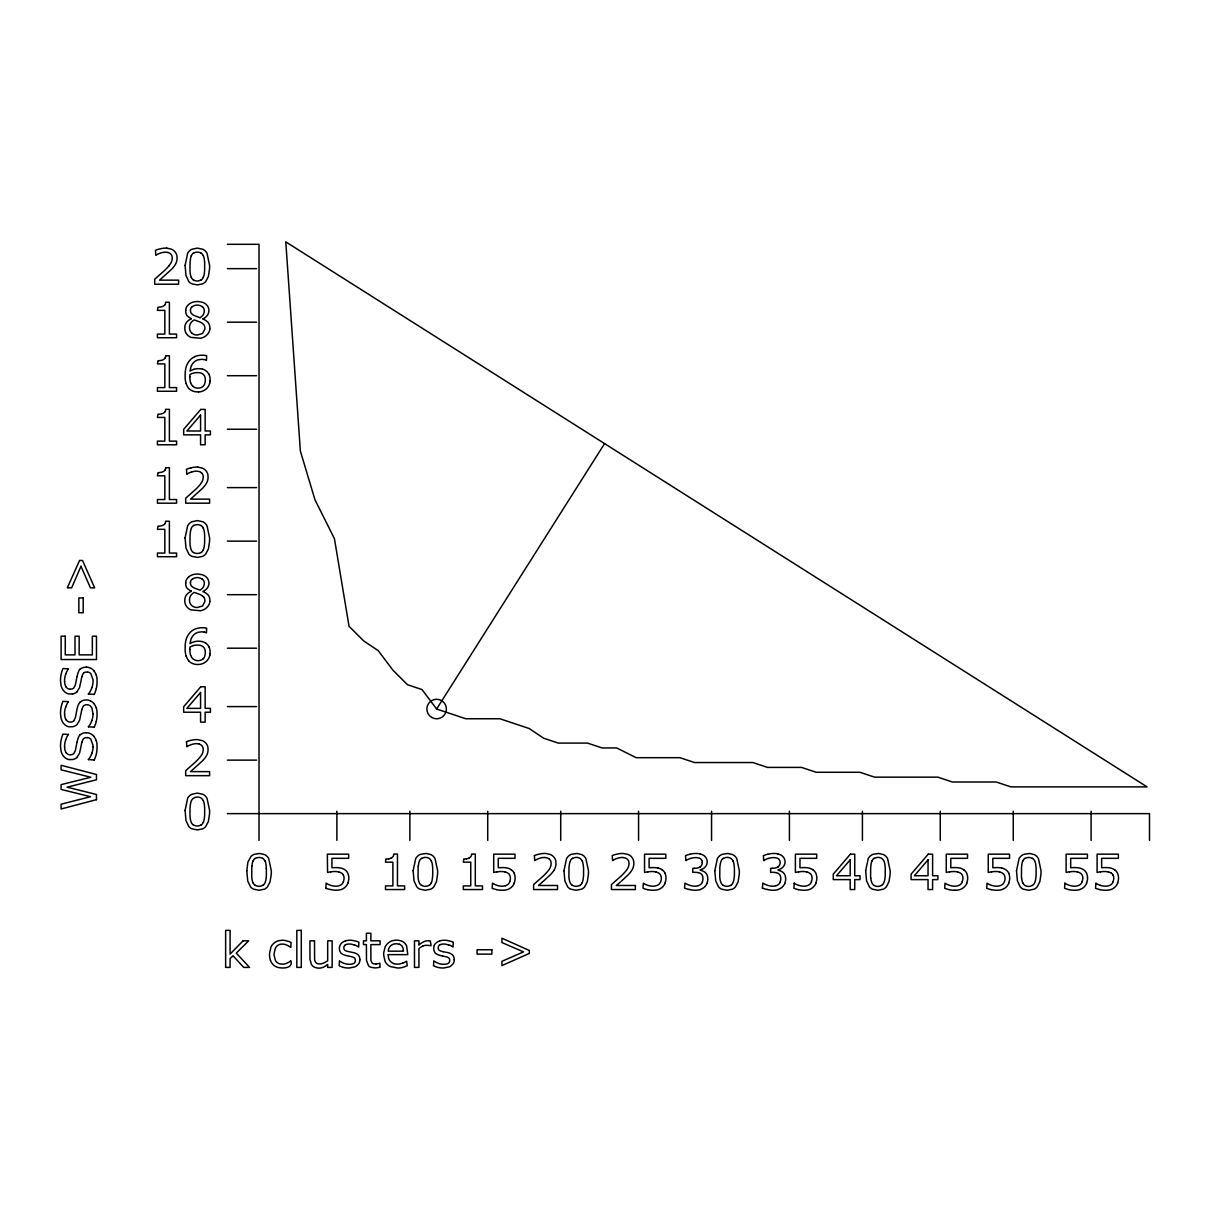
<?xml version="1.0" encoding="UTF-8"?>
<svg xmlns="http://www.w3.org/2000/svg" width="1210" height="1210" viewBox="0 0 1210 1210"><rect width="100%" height="100%" fill="white"/><g stroke="black" fill="none" stroke-linecap="round" stroke-linejoin="round"><path stroke-width="1.5" d="M359.884 959.802L359.839 960.664A6.806 6.806 0 0 1 358.462 964.113L356.844 965.686A9.408 9.408 0 0 1 354.787 966.911L349.372 968A21.024 21.024 0 0 1 343.262 967.319A22.733 22.733 0 0 1 339.193 965.807L339.42 960.816A17.106 17.106 0 0 0 344.079 963.341A15.564 15.564 0 0 0 349.145 964.294A10.436 10.436 0 0 0 353.759 963.462A3.388 3.388 0 0 0 355.316 960.8A3.328 3.328 0 0 0 354.485 957.912L353.138 957.216A14.671 14.671 0 0 0 350.96 956.566M454.249 959.802L454.204 960.664A6.806 6.806 0 0 1 452.812 964.113L451.209 965.686A9.408 9.408 0 0 1 449.137 966.911L443.722 968A21.024 21.024 0 0 1 437.612 967.319A22.733 22.733 0 0 1 433.543 965.807L433.77 960.816A17.106 17.106 0 0 0 438.428 963.341A15.564 15.564 0 0 0 443.495 964.294A10.436 10.436 0 0 0 448.108 963.462A3.388 3.388 0 0 0 449.681 960.8A3.328 3.328 0 0 0 448.849 957.912L447.488 957.216A14.671 14.671 0 0 0 445.325 956.566M185.69 310.38L185.72 309.911A7.865 7.865 0 0 1 187.187 306.07L188.518 304.618A11.994 11.994 0 0 1 194.326 301.819L196.701 301.547A19.708 19.708 0 0 1 198.606 301.577L202.07 302.182A11.011 11.011 0 0 1 205.76 304.073L206.804 305.086A7.926 7.926 0 0 1 208.846 309.594L208.891 310.562A8.772 8.772 0 0 1 207.334 315.311A9.846 9.846 0 0 1 202.993 318.82M185.69 582.887L185.72 582.403A7.865 7.865 0 0 1 187.187 578.561L188.518 577.11M210.056 381.12L209.754 382.995M210.056 653.627L209.754 655.487M76.971 676.617L75.776 682.985A27.649 27.649 0 0 1 75.504 684.058A16.244 16.244 0 0 1 75.262 685.102L73.689 688.112A5.505 5.505 0 0 1 70.15 689.14M76.971 742.199L75.716 748.808A26.998 26.998 0 0 1 75.504 749.655A15.367 15.367 0 0 1 75.171 751.017L73.689 753.709A5.505 5.505 0 0 1 70.15 754.737L69.832 754.813A4.462 4.462 0 0 1 66.989 753.573L66.368 752.862M436.628 709.03L422.033 689.564L407.437 684.694L392.842 670.098L378.231 650.632L363.635 640.892L349.04 626.296L334.444 538.707L314.978 499.791L300.382 451.118L285.787 241.879L1147.065 786.878L1010.819 786.878L996.223 782.008L952.421 782.008L937.826 777.153L874.573 777.153L859.977 772.283L816.175 772.283L801.58 767.412L767.518 767.412L752.923 762.542L694.525 762.542L679.929 757.687L636.142 757.687L616.677 747.946L602.081 747.946L587.47 743.091L558.279 743.091L543.683 738.221L529.088 728.481L499.881 718.755L465.82 718.755L436.628 709.03L604.577 443.601M168.856 265.913L170.489 263.735A10.361 10.361 0 0 0 172.243 258.048L172.183 257.382A5.218 5.218 0 0 0 170.429 253.752A5.959 5.959 0 0 0 167.933 252.512M76.926 757.46L79.527 753.195L81.085 746.101A29.025 29.025 0 0 1 81.887 742.244M76.926 691.863L79.527 687.613L81.085 680.504A28.828 28.828 0 0 1 81.887 676.662M73.689 720.903L75.262 717.893A16.244 16.244 0 0 0 75.504 716.849A27.649 27.649 0 0 0 75.776 715.791L76.971 709.408A31.687 31.687 0 0 1 77.455 707.336A12.463 12.463 0 0 1 80.344 701.83M543.184 881.424L550.081 875.027A31.838 31.838 0 0 0 551.851 873.121A24.185 24.185 0 0 0 553.862 870.474M542.519 881.999L538.465 885.493L557.523 885.493L557.523 889.547L533.595 889.547L533.595 884.586L543.23 876.07A66.943 66.943 0 0 0 548.13 870.867L548.962 869.733A16.138 16.138 0 0 0 549.612 868.735A10.391 10.391 0 0 0 551.155 863.395L551.095 862.73A5.203 5.203 0 0 0 549.34 859.085M620.367 881.999L616.313 885.493L635.371 885.493L635.371 889.547L611.443 889.547L611.443 884.586L621.078 876.07A66.943 66.943 0 0 0 625.993 870.867L626.81 869.733A16.138 16.138 0 0 0 627.476 868.735A10.391 10.391 0 0 0 629.019 863.395L628.958 862.73A5.203 5.203 0 0 0 627.203 859.085A5.763 5.763 0 0 0 625.025 857.935L622.908 857.542M621.395 881.137L627.945 875.027A31.838 31.838 0 0 0 629.699 873.121A24.185 24.185 0 0 0 631.726 870.474A13.733 13.733 0 0 0 633.344 866.935A13.476 13.476 0 0 0 633.843 863.184L633.647 861.081A8.682 8.682 0 0 0 631.091 856.423L630.712 856.09A9.725 9.725 0 0 0 628.096 854.487L623.604 853.504A23.308 23.308 0 0 0 616.828 854.184A18.952 18.952 0 0 0 612.23 855.636L612.562 860.658A16.562 16.562 0 0 1 617.433 858.298A15.443 15.443 0 0 1 622.908 857.466M192.375 306.508L192.133 306.69A4.568 4.568 0 0 0 190.454 309.775M192.375 579.015L192.133 579.197A4.568 4.568 0 0 0 190.454 582.267M290.536 961.027L289.523 961.753A13.824 13.824 0 0 1 288.54 962.343L287.587 962.842A11.903 11.903 0 0 1 285.046 963.856A12.055 12.055 0 0 1 282.308 964.158L279.631 963.81A7.124 7.124 0 0 1 276.213 961.632A8.001 8.001 0 0 1 275.305 960.165L274.125 955.295A20.721 20.721 0 0 1 274.11 953.525L275.351 948.141A7.502 7.502 0 0 1 276.334 946.719A7.275 7.275 0 0 1 280.523 944.239L281.401 944.118A10.739 10.739 0 0 1 286.558 945.01A18.316 18.316 0 0 1 290.808 947.445L291.035 942.454A23.444 23.444 0 0 0 286.967 940.957A14.671 14.671 0 0 0 282.52 940.231L278.421 940.76A11.692 11.692 0 0 0 273.082 943.981A11.389 11.389 0 0 0 270.919 947.128L269.558 953.329A19.541 19.541 0 0 0 270.39 960.316M345.289 945.116L345.107 945.237A2.934 2.934 0 0 0 343.882 947.294L343.882 947.506A3.191 3.191 0 0 0 344.805 950.243A7.714 7.714 0 0 0 348.132 951.499L353.396 952.603A9.861 9.861 0 0 1 358.341 955.053A6.882 6.882 0 0 1 359.824 959.787M439.654 945.116L439.472 945.237A2.934 2.934 0 0 0 438.232 947.294L438.232 947.506A3.191 3.191 0 0 0 439.154 950.243A7.714 7.714 0 0 0 442.497 951.499L442.951 951.68M330.723 871.805L327.547 872.38L327.365 854.169L348.661 854.169L348.661 858.329L331.933 858.329L331.933 867.751L333.325 867.661A16.123 16.123 0 0 1 333.96 867.646L335.457 867.555M497.053 871.805L493.71 872.41L493.71 854.169L514.991 854.169L514.991 858.329L498.263 858.329L498.263 867.751L499.654 867.661A16.123 16.123 0 0 1 500.29 867.646L501.787 867.555M647.894 871.805L644.552 872.41L644.552 854.169L665.833 854.169L665.833 858.329L649.105 858.329L649.105 867.751L650.496 867.661A16.123 16.123 0 0 1 651.146 867.646L652.629 867.555M798.751 871.805L795.394 872.41L795.394 854.169L816.69 854.169L816.69 858.329L799.961 858.329L799.961 867.751L801.353 867.661A16.123 16.123 0 0 1 801.988 867.646L803.47 867.555M949.593 871.805L946.25 872.41L946.25 854.169L967.531 854.169L967.531 858.329L950.803 858.329L950.803 867.751L952.194 867.661A16.123 16.123 0 0 1 952.83 867.646L954.327 867.555M991.61 871.805L988.252 872.41L988.252 854.169L1009.548 854.169L1009.548 858.329L992.82 858.329L992.82 867.751L994.212 867.661A16.048 16.048 0 0 1 994.847 867.646L996.344 867.555M1069.458 871.805L1066.116 872.41L1066.116 854.169L1087.412 854.169L1087.412 858.329L1070.684 858.329L1070.684 867.751L1072.075 867.661A16.048 16.048 0 0 1 1072.71 867.646L1074.208 867.555M1100.434 871.805L1097.092 872.41L1097.092 854.169L1118.373 854.169L1118.373 858.329L1101.644 858.329L1101.644 867.751L1103.036 867.661A16.123 16.123 0 0 1 1103.686 867.646L1105.169 867.555M72.479 693.95L69.031 693.965A8.394 8.394 0 0 1 65.279 692.332L64.085 691.228A11.767 11.767 0 0 1 62.996 689.866A13.628 13.628 0 0 1 61.06 685.48L60.5 680.807A31.793 31.793 0 0 1 61.211 674.015A34.47 34.47 0 0 1 62.92 668.54L68.516 668.858A17.167 17.167 0 0 0 65.733 674.242M198.485 391.964L199.726 391.858A12.236 12.236 0 0 0 206.562 388.637A11.404 11.404 0 0 0 209.769 382.995M86.349 667.133L83.777 667.421A7.275 7.275 0 0 0 80.45 669.13M86.349 732.716L83.777 733.003A7.29 7.29 0 0 0 80.45 734.727M227.389 244.314L259.016 244.314L259.016 840.405M227.389 268.65L256.58 268.65M227.389 322.178L256.58 322.178M227.389 375.705L256.58 375.705M227.389 429.232L256.58 429.232M227.389 487.615L256.58 487.615M227.389 541.142L256.58 541.142M227.389 594.67L256.58 594.67M227.389 648.197L256.58 648.197M94.259 694.404L88.375 693.995M227.389 706.595L256.58 706.595M94.259 727.195L88.375 726.786M94.259 759.986L88.375 759.577M227.389 760.122L256.58 760.122M227.389 813.634L1149.5 813.634L1149.5 840.405M694.374 868.356L692.755 868.356L692.755 872.319L694.888 872.319A16.789 16.789 0 0 1 698.125 872.607M772.237 868.356L770.619 868.356L770.619 872.319L772.736 872.319A16.789 16.789 0 0 1 775.988 872.607M794.184 883.164L793.881 888.231A24.911 24.911 0 0 0 798.343 889.607M1064.906 883.164L1064.603 888.231A24.881 24.881 0 0 0 1069.065 889.607M388.228 954.629L407.785 954.629L406.636 946.008A10.013 10.013 0 0 0 404.851 943.271A9.574 9.574 0 0 0 401.296 940.926L397.833 940.185A16.88 16.88 0 0 0 395.821 940.155L392.509 940.669A11.601 11.601 0 0 0 387.215 943.981A11.858 11.858 0 0 0 385.037 947.203L383.721 952.724A23.217 23.217 0 0 0 383.676 955.144L385.082 961.375A10.905 10.905 0 0 0 387.306 964.461A11.646 11.646 0 0 0 390.512 966.624L397.651 968.015A19.753 19.753 0 0 0 402.627 967.41A40.187 40.187 0 0 0 404.352 966.851L407.18 965.777L406.666 961.179A16.955 16.955 0 0 1 403.006 962.978M290.823 960.816C293.606 968.423 282.353 968.847 277.241 967.198A11.48 11.48 0 0 1 273.067 964.597A11.162 11.162 0 0 1 270.48 960.286M87.059 737.586L87.725 737.616A4.901 4.901 0 0 1 90.78 739.189L92.988 745.254A20.797 20.797 0 0 1 93.049 746.812M166.829 248.156L171.336 249.154A9.846 9.846 0 0 1 174.709 251.468A8.712 8.712 0 0 1 176.902 255.734L177.083 257.851A13.476 13.476 0 0 1 176.584 261.602A14.414 14.414 0 0 1 175.057 264.945A24.049 24.049 0 0 1 172.924 267.773A30.28 30.28 0 0 1 171.366 269.482L159.538 280.145L178.596 280.145L178.596 284.214L154.683 284.214L154.683 279.238L164.303 270.722A69.484 69.484 0 0 0 168.886 265.928M197.82 467.136L202.327 468.119A9.786 9.786 0 0 1 204.944 469.722L205.307 470.07A8.712 8.712 0 0 1 207.893 474.713L208.075 476.816A13.476 13.476 0 0 1 207.591 480.582A13.9 13.9 0 0 1 206.048 483.924A23.898 23.898 0 0 1 203.915 486.753A30.931 30.931 0 0 1 202.161 488.658L190.545 499.125L209.602 499.125L209.602 503.178L185.674 503.178L185.674 498.217L195.309 489.702A66.943 66.943 0 0 0 200.21 484.499L201.495 482.699A10.345 10.345 0 0 0 203.235 477.027L203.189 476.362A5.203 5.203 0 0 0 201.42 472.717M545.044 857.542L547.177 857.92A5.763 5.763 0 0 1 549.31 859.13M69.031 759.562L72.479 759.547A8.47 8.47 0 0 0 76.956 757.475M443.102 951.71L445.764 952.209M447.216 952.497L447.761 952.603A9.861 9.861 0 0 1 452.691 955.053A6.882 6.882 0 0 1 454.173 959.787M446.762 952.406L446.611 952.376M442.512 955.976L440.213 955.476A16.123 16.123 0 0 1 438.08 954.796L436.22 953.813A6.126 6.126 0 0 1 435.086 952.799A7.517 7.517 0 0 1 434.375 945.343M443.072 956.082L444.554 956.399M350.204 956.399L345.697 955.431A16.123 16.123 0 0 1 343.731 954.796L341.87 953.813A6.126 6.126 0 0 1 340.721 952.799A7.517 7.517 0 0 1 340.025 945.343A7.109 7.109 0 0 1 342.067 942.681A9.256 9.256 0 0 1 345.41 940.987M167.933 252.497L166.133 252.194A15.443 15.443 0 0 0 160.673 253.026A16.562 16.562 0 0 0 155.803 255.325L155.485 250.349A18.725 18.725 0 0 1 160.068 248.882A23.202 23.202 0 0 1 166.829 248.11M199.257 744.059L197.124 743.666A15.443 15.443 0 0 0 191.664 744.498A16.562 16.562 0 0 0 186.794 746.797L186.491 741.821M200.073 317.761L194.402 315.598A9.347 9.347 0 0 1 191.316 313.345A5.203 5.203 0 0 1 190.484 309.775M399.421 944.269L397.183 943.815A11.828 11.828 0 0 0 395.443 943.815L394.203 943.997A7.199 7.199 0 0 0 390.527 945.887A8.122 8.122 0 0 0 388.228 951.181L403.429 951.181A12.947 12.947 0 0 0 403.278 949.517A7.683 7.683 0 0 0 401.659 945.66A5.566 5.566 0 0 0 399.406 944.284M202.554 596.031L203.93 597.362M66.172 686.993L67.004 687.976A4.447 4.447 0 0 0 69.832 689.231M66.172 719.799L67.004 720.767A4.447 4.447 0 0 0 69.832 722.022L70.135 722.022A5.505 5.505 0 0 0 73.749 721.009M266.366 868.493L266.366 875.208A44.694 44.694 0 0 1 266.185 877.764A17.651 17.651 0 0 1 265.066 882.665A6.655 6.655 0 0 1 262.903 885.402M93.049 714.021L91.975 708.213A7.502 7.502 0 0 0 91.415 707.23L90.78 706.398A4.901 4.901 0 0 0 87.725 704.81L87.059 704.795A4.84 4.84 0 0 0 83.52 705.884A7.986 7.986 0 0 0 81.978 709.468M1091.102 811.214L1091.102 840.405M1013.254 811.214L1013.254 840.405M940.261 811.214L940.261 840.405M862.412 811.214L862.412 840.405M789.419 811.214L789.419 840.405M762.406 888.034L762.799 883.058A20.842 20.842 0 0 0 767.473 885.266A16.985 16.985 0 0 0 772.842 886.219A10.89 10.89 0 0 0 775.973 885.675M711.556 811.214L711.556 840.405M638.562 811.214L638.562 840.405M560.714 811.214L560.714 840.405M534.396 855.682L534.714 860.658A16.562 16.562 0 0 1 539.569 858.298A15.443 15.443 0 0 1 545.044 857.466M487.721 811.214L487.721 840.405M418.932 944.798L418.932 940.835L414.486 940.835L414.486 967.395L418.932 967.395L418.932 948.549A20.252 20.252 0 0 1 422.683 946.205M409.872 811.214L409.872 840.405M336.879 811.214L336.879 840.405M325.853 888.231L326.155 883.164A18.543 18.543 0 0 0 330.723 885.357A16.955 16.955 0 0 0 335.896 886.204A10.421 10.421 0 0 0 339.133 885.69A7.154 7.154 0 0 0 341.976 884.071A6.655 6.655 0 0 0 343.474 881.636M203.008 318.88L203.008 319.077A13.673 13.673 0 0 1 208.15 322.556A8.258 8.258 0 0 1 209.723 328.999M191.256 318.684L191.256 318.88A11.193 11.193 0 0 0 186.325 322.586A9.589 9.589 0 0 0 184.767 327.638A11.616 11.616 0 0 0 184.812 329.12L184.888 329.664A9.756 9.756 0 0 0 187.323 334.822L188.11 335.609A10.95 10.95 0 0 0 191.014 337.393L200.512 338.24A12.584 12.584 0 0 0 206.275 335.518L207.848 333.884A9.287 9.287 0 0 0 209.859 329.014M191.256 591.176L191.256 591.372A11.193 11.193 0 0 0 186.325 595.078A9.589 9.589 0 0 0 184.767 600.13A11.616 11.616 0 0 0 184.812 601.612L184.888 602.156A9.756 9.756 0 0 0 187.323 607.329L188.11 608.101A10.95 10.95 0 0 0 191.014 609.9L200.512 610.747A12.584 12.584 0 0 0 206.275 608.025L207.848 606.391A9.287 9.287 0 0 0 209.859 601.521M189.834 376.764L189.879 375.236A5.415 5.415 0 0 0 189.94 374.54A15.125 15.125 0 0 1 193.464 373.088A16.849 16.849 0 0 1 200.073 372.831A6.02 6.02 0 0 1 202.509 373.829A5.611 5.611 0 0 1 204.671 376.34A8.621 8.621 0 0 1 205.292 380A13.9 13.9 0 0 1 205.307 380.969L204.702 383.873A6.761 6.761 0 0 1 203.325 386.096A6.277 6.277 0 0 1 200.3 387.835L198.773 388.092A7.956 7.956 0 0 1 192.692 386.187M189.834 649.256L189.879 647.743A5.415 5.415 0 0 0 189.94 647.032A15.125 15.125 0 0 1 193.464 645.58M68.516 734.44L62.935 734.137A34.561 34.561 0 0 0 61.226 739.612A31.717 31.717 0 0 0 60.515 746.404L61.044 751.077A13.446 13.446 0 0 0 63.676 756.401L65.279 757.914A8.394 8.394 0 0 0 69.031 759.562M265.247 861.006A25.894 25.894 0 0 1 266.23 868.493M262.721 858.283A6.882 6.882 0 0 1 264.99 861.081M255.386 858.48A7.184 7.184 0 0 1 262.646 858.404M253.102 861.081A6.05 6.05 0 0 1 255.265 858.283M251.982 866.088A17.137 17.137 0 0 1 252.981 861.036M251.907 866.073A50.85 50.85 0 0 0 251.816 867.177L251.74 876.403A39.945 39.945 0 0 0 251.846 878.097A16.002 16.002 0 0 0 253.011 882.801M255.159 885.433A6.655 6.655 0 0 1 253.087 882.771M262.782 885.221A6.957 6.957 0 0 1 255.28 885.266M347.815 882.997A12.402 12.402 0 0 0 347.815 873.136A9.151 9.151 0 0 0 344.91 869.778A12.539 12.539 0 0 0 341.129 868.145A21.689 21.689 0 0 0 335.896 867.6M348.011 883.088A11.45 11.45 0 0 1 341.371 889.501A21.72 21.72 0 0 1 330.36 889.456A24.911 24.911 0 0 1 325.838 888.276M343.459 875.223A7.729 7.729 0 0 1 343.322 881.561M343.383 875.253A4.885 4.885 0 0 0 341.674 873.212A8.168 8.168 0 0 0 338.618 871.941M330.738 871.866A22.007 22.007 0 0 1 338.634 871.866M388.728 858.828A25.092 25.092 0 0 1 385.869 859.024L385.491 862.17L392.887 862.17L392.887 885.902L385.491 885.902L385.491 889.547L404.639 889.547L404.639 885.902L397.455 885.902L397.455 854.063L393.704 854.063A4.054 4.054 0 0 1 393.023 856.529A4.931 4.931 0 0 1 391.253 857.996M391.299 858.087A8.319 8.319 0 0 1 388.728 858.767M431.395 882.665A16.985 16.985 0 0 0 432.439 878.097A43.757 43.757 0 0 0 432.711 874.815L432.726 868.886A44.331 44.331 0 0 0 432.469 865.619A16.123 16.123 0 0 0 431.41 861.051M431.335 882.634A6.685 6.685 0 0 1 429.051 885.538M431.32 861.081A6.882 6.882 0 0 0 429.051 858.283A7.184 7.184 0 0 0 421.73 858.48M421.594 858.283A6.05 6.05 0 0 0 419.431 861.081A17.137 17.137 0 0 0 418.327 866.088M418.252 866.073A50.85 50.85 0 0 0 418.146 867.177L418.07 876.403A42.123 42.123 0 0 0 418.176 878.097A16.274 16.274 0 0 0 419.341 882.801A6.64 6.64 0 0 0 421.488 885.433M428.93 885.327A7.018 7.018 0 0 1 421.594 885.297M466.591 858.828A25.092 25.092 0 0 1 463.717 859.024L463.339 862.17L470.75 862.17L470.75 885.902L463.339 885.902L463.339 889.547L482.503 889.547L482.503 885.902L475.303 885.902L475.303 854.063L471.552 854.063A4.054 4.054 0 0 1 470.887 856.529A4.931 4.931 0 0 1 469.117 857.996M469.147 858.087A8.319 8.319 0 0 1 466.576 858.767M514.129 873.136A12.433 12.433 0 0 1 514.144 882.997M514.341 883.088A11.45 11.45 0 0 1 507.716 889.501A16.849 16.849 0 0 1 502.316 890.227A26.197 26.197 0 0 1 496.644 889.653M496.644 889.607A24.911 24.911 0 0 1 492.167 888.276L492.485 883.164A18.679 18.679 0 0 0 497.068 885.357A16.94 16.94 0 0 0 502.211 886.204A10.421 10.421 0 0 0 505.462 885.69M505.462 885.675A7.169 7.169 0 0 0 508.306 884.087A6.61 6.61 0 0 0 509.818 881.636M509.652 881.561A7.683 7.683 0 0 0 509.788 875.223A4.916 4.916 0 0 0 508.003 873.212A8.152 8.152 0 0 0 504.948 871.941M497.068 871.881A21.946 21.946 0 0 1 504.963 871.866M502.211 867.585A22.4 22.4 0 0 1 507.187 868.024A12.539 12.539 0 0 1 511.255 869.763M511.24 869.778A9.196 9.196 0 0 1 514.205 873.121M534.381 855.636A18.952 18.952 0 0 1 538.979 854.215A23.308 23.308 0 0 1 545.755 853.443L550.247 854.487A9.725 9.725 0 0 1 552.864 856.09L553.227 856.438A8.682 8.682 0 0 1 555.813 861.081L555.995 863.184A13.476 13.476 0 0 1 555.496 866.95A13.733 13.733 0 0 1 553.847 870.459M582.237 882.665A16.985 16.985 0 0 0 583.28 878.097A43.757 43.757 0 0 0 583.568 874.815L583.568 868.886A44.331 44.331 0 0 0 583.326 865.619A16.123 16.123 0 0 0 582.252 861.051M582.176 882.634A6.685 6.685 0 0 1 579.908 885.538M582.176 861.081A6.882 6.882 0 0 0 579.908 858.283A7.184 7.184 0 0 0 572.572 858.48M572.436 858.283A6.05 6.05 0 0 0 570.273 861.081A17.137 17.137 0 0 0 569.169 866.088A50.85 50.85 0 0 0 569.002 867.177L568.912 876.403A42.123 42.123 0 0 0 569.018 878.097A16.274 16.274 0 0 0 570.182 882.801A6.64 6.64 0 0 0 572.345 885.433M579.771 885.327A7.018 7.018 0 0 1 572.436 885.297M664.986 873.136A12.433 12.433 0 0 1 664.986 882.997M665.197 883.088A11.45 11.45 0 0 1 658.558 889.501A16.849 16.849 0 0 1 653.173 890.227A26.197 26.197 0 0 1 647.486 889.653M647.501 889.607A24.911 24.911 0 0 1 643.009 888.276L643.327 883.164A18.679 18.679 0 0 0 647.91 885.357A16.94 16.94 0 0 0 653.067 886.204A10.421 10.421 0 0 0 656.304 885.69A7.169 7.169 0 0 0 659.163 884.087A6.61 6.61 0 0 0 660.66 881.636A7.683 7.683 0 0 0 660.645 875.223A4.916 4.916 0 0 0 658.86 873.212A8.152 8.152 0 0 0 655.79 871.941M647.91 871.881A21.946 21.946 0 0 1 655.805 871.866M653.067 867.585A22.4 22.4 0 0 1 658.043 868.024M658.028 868.069A12.539 12.539 0 0 1 662.097 869.763M662.082 869.778A9.196 9.196 0 0 1 665.046 873.121M706.791 883.497A10.663 10.663 0 0 0 707.109 875.072A7.547 7.547 0 0 0 705.233 872.501A8.5 8.5 0 0 0 702.677 871.019A13.476 13.476 0 0 0 700.151 870.172L700.151 869.884A9.635 9.635 0 0 0 705.022 867.147A7.411 7.411 0 0 0 707.184 862.337A7.804 7.804 0 0 0 706.277 858.208A9.635 9.635 0 0 0 703.691 855.394A11.525 11.525 0 0 0 700.061 853.973M706.973 883.572A10.905 10.905 0 0 1 700.242 889.486M700.288 889.637A21.538 21.538 0 0 1 689.246 889.41M689.216 889.501A26.62 26.62 0 0 1 684.527 888.064L684.951 883.058A20.842 20.842 0 0 0 689.624 885.266A16.985 16.985 0 0 0 694.979 886.219A10.89 10.89 0 0 0 698.125 885.675M698.125 885.659A6.337 6.337 0 0 0 700.892 884.207A6.504 6.504 0 0 0 702.496 881.939M702.314 881.863A8.409 8.409 0 0 0 702.314 875.405A5.324 5.324 0 0 0 700.771 873.62A6.126 6.126 0 0 0 698.125 872.622M700.227 866.98A10.285 10.285 0 0 1 694.389 868.235M700.151 866.844A4.946 4.946 0 0 0 702.163 863.819L702.254 863.169A6.836 6.836 0 0 0 702.284 862.322M701.709 860.234A4.054 4.054 0 0 1 702.254 862.322M701.664 860.265A4.492 4.492 0 0 0 700.272 858.601A6.776 6.776 0 0 0 698.019 857.829A13.189 13.189 0 0 0 690.698 858.525M690.623 858.329A18.785 18.785 0 0 0 685.858 860.643L685.556 855.682A28.526 28.526 0 0 1 690.033 854.199M690.048 854.29A21.251 21.251 0 0 1 700.076 853.852M730.749 885.538A6.685 6.685 0 0 0 733.018 882.634A16.985 16.985 0 0 0 734.122 878.097A43.757 43.757 0 0 0 734.409 874.815L734.409 868.886A44.331 44.331 0 0 0 734.167 865.619A16.123 16.123 0 0 0 733.094 861.051M733.018 861.081A6.882 6.882 0 0 0 730.749 858.283A7.184 7.184 0 0 0 723.414 858.48M723.293 858.283A6.05 6.05 0 0 0 721.13 861.081A17.137 17.137 0 0 0 720.01 866.088A50.85 50.85 0 0 0 719.844 867.177L719.753 876.403A42.123 42.123 0 0 0 719.874 878.097A16.274 16.274 0 0 0 721.024 882.801A6.64 6.64 0 0 0 723.187 885.433M730.628 885.327A7.018 7.018 0 0 1 723.277 885.297M784.655 883.497A10.663 10.663 0 0 0 784.972 875.072A7.547 7.547 0 0 0 783.082 872.501A8.5 8.5 0 0 0 780.541 871.019A13.476 13.476 0 0 0 778.015 870.172L778.015 869.884A9.635 9.635 0 0 0 782.87 867.147A7.411 7.411 0 0 0 785.033 862.337A7.804 7.804 0 0 0 784.125 858.208A9.635 9.635 0 0 0 781.554 855.394A11.525 11.525 0 0 0 777.909 853.973M784.836 883.572A10.905 10.905 0 0 1 778.091 889.486M778.136 889.637A21.538 21.538 0 0 1 767.095 889.41M767.08 889.501A26.62 26.62 0 0 1 762.391 888.064M775.973 885.659A6.337 6.337 0 0 0 778.756 884.207A6.504 6.504 0 0 0 780.344 881.939M780.163 881.863A8.409 8.409 0 0 0 780.163 875.405A5.324 5.324 0 0 0 778.62 873.62A6.126 6.126 0 0 0 775.988 872.622M778.091 866.98A10.285 10.285 0 0 1 772.252 868.235M778.015 866.844A4.946 4.946 0 0 0 780.027 863.819L780.102 863.169A6.836 6.836 0 0 0 780.132 862.322A4.054 4.054 0 0 0 779.558 860.234A4.492 4.492 0 0 0 778.136 858.601A6.776 6.776 0 0 0 775.882 857.829A13.189 13.189 0 0 0 768.562 858.525M768.486 858.329A18.785 18.785 0 0 0 763.707 860.643L763.404 855.682A28.526 28.526 0 0 1 767.881 854.199M767.911 854.29A21.251 21.251 0 0 1 777.939 853.852M815.842 882.997A12.433 12.433 0 0 0 815.827 873.136A9.196 9.196 0 0 0 812.923 869.778M816.039 883.088A11.45 11.45 0 0 1 809.399 889.501A16.849 16.849 0 0 1 804.015 890.227A26.197 26.197 0 0 1 798.343 889.653M794.153 883.194A18.679 18.679 0 0 0 798.751 885.357A16.94 16.94 0 0 0 803.909 886.204A10.421 10.421 0 0 0 807.161 885.69A7.169 7.169 0 0 0 810.004 884.087A6.61 6.61 0 0 0 811.502 881.636M811.35 881.561A7.683 7.683 0 0 0 811.486 875.223A4.916 4.916 0 0 0 809.702 873.212A8.152 8.152 0 0 0 806.647 871.941M798.751 871.881A21.946 21.946 0 0 1 806.662 871.866M803.909 867.585A22.4 22.4 0 0 1 808.885 868.024A12.539 12.539 0 0 1 812.954 869.763M881.591 885.538A6.685 6.685 0 0 0 883.86 882.634A16.985 16.985 0 0 0 884.979 878.097A43.757 43.757 0 0 0 885.251 874.815L885.251 868.886A44.331 44.331 0 0 0 885.009 865.619A16.123 16.123 0 0 0 883.95 861.051A6.882 6.882 0 0 0 881.591 858.283A7.184 7.184 0 0 0 874.27 858.48M871.971 861.081A6.05 6.05 0 0 1 874.134 858.283M871.85 861.036A17.137 17.137 0 0 0 870.867 866.088A50.85 50.85 0 0 0 870.686 867.177L870.61 876.403A42.123 42.123 0 0 0 870.716 878.097M870.761 878.082A16.274 16.274 0 0 0 871.881 882.801A6.64 6.64 0 0 0 874.028 885.433A7.018 7.018 0 0 0 881.47 885.327M966.684 882.997A12.433 12.433 0 0 0 966.669 873.136A9.196 9.196 0 0 0 963.78 869.778M966.881 883.088A11.45 11.45 0 0 1 960.256 889.501A16.849 16.849 0 0 1 954.856 890.227M954.856 890.258A26.197 26.197 0 0 1 949.184 889.653M949.184 889.607A24.911 24.911 0 0 1 944.707 888.276L945.025 883.164A18.679 18.679 0 0 0 949.608 885.357A16.94 16.94 0 0 0 954.75 886.204A10.421 10.421 0 0 0 958.002 885.69A7.169 7.169 0 0 0 960.846 884.087A6.61 6.61 0 0 0 962.343 881.636M962.192 881.561A7.683 7.683 0 0 0 962.328 875.223A4.916 4.916 0 0 0 960.543 873.212A8.152 8.152 0 0 0 957.488 871.941M949.608 871.881A21.946 21.946 0 0 1 957.503 871.866M954.75 867.585A22.4 22.4 0 0 1 959.727 868.024A12.539 12.539 0 0 1 963.795 869.763M1008.701 873.136A12.433 12.433 0 0 1 1008.701 882.997M1008.822 883.043A11.102 11.102 0 0 1 1006.417 886.824A11.555 11.555 0 0 1 1002.258 889.441M1002.258 889.486A16.864 16.864 0 0 1 996.889 890.227A26.197 26.197 0 0 1 991.202 889.653M991.217 889.607A24.881 24.881 0 0 1 986.725 888.276L987.042 883.164A18.664 18.664 0 0 0 991.625 885.357A17.016 17.016 0 0 0 996.783 886.204A10.421 10.421 0 0 0 1000.02 885.69A7.154 7.154 0 0 0 1002.863 884.071A6.655 6.655 0 0 0 1004.376 881.636A7.699 7.699 0 0 0 1004.36 875.223A4.84 4.84 0 0 0 1002.561 873.212A8.198 8.198 0 0 0 999.505 871.941M991.625 871.866A22.007 22.007 0 0 1 999.52 871.866M996.783 867.585A22.4 22.4 0 0 1 1001.759 868.024M1001.744 868.069A12.644 12.644 0 0 1 1005.812 869.763A9.256 9.256 0 0 1 1008.762 873.121M1032.448 885.538A6.685 6.685 0 0 0 1034.716 882.634A16.985 16.985 0 0 0 1035.821 878.097A43.757 43.757 0 0 0 1036.108 874.815L1036.108 868.886A44.331 44.331 0 0 0 1035.866 865.619A16.123 16.123 0 0 0 1034.792 861.051A6.882 6.882 0 0 0 1032.432 858.283M1025.112 858.48A7.184 7.184 0 0 1 1032.372 858.404M1022.813 861.081A6.05 6.05 0 0 1 1024.976 858.283M1022.692 861.036A17.137 17.137 0 0 0 1021.709 866.088A50.85 50.85 0 0 0 1021.527 867.177L1021.452 876.403A42.123 42.123 0 0 0 1021.558 878.097M1022.722 882.801A16.274 16.274 0 0 1 1021.618 878.082M1022.798 882.771A6.64 6.64 0 0 0 1024.885 885.433A7.018 7.018 0 0 0 1032.312 885.327M1086.565 882.997A12.433 12.433 0 0 0 1086.55 873.136A9.256 9.256 0 0 0 1083.661 869.778A12.644 12.644 0 0 0 1079.607 868.069A22.4 22.4 0 0 0 1074.631 867.585M1086.686 883.043A11.102 11.102 0 0 1 1084.281 886.824A11.555 11.555 0 0 1 1080.106 889.441M1080.122 889.486A16.864 16.864 0 0 1 1074.737 890.227A26.197 26.197 0 0 1 1069.065 889.653M1064.876 883.194A18.664 18.664 0 0 0 1069.474 885.357A17.016 17.016 0 0 0 1074.631 886.204A10.421 10.421 0 0 0 1077.883 885.69A7.154 7.154 0 0 0 1080.727 884.071A6.655 6.655 0 0 0 1082.224 881.636M1082.073 881.561A7.699 7.699 0 0 0 1082.224 875.223A4.84 4.84 0 0 0 1080.424 873.212A8.198 8.198 0 0 0 1077.369 871.941M1069.474 871.866A22.007 22.007 0 0 1 1077.384 871.866M1117.526 882.997A12.433 12.433 0 0 0 1117.526 873.136A9.196 9.196 0 0 0 1114.622 869.778M1117.737 883.088A11.45 11.45 0 0 1 1111.098 889.501A16.849 16.849 0 0 1 1105.713 890.227A26.197 26.197 0 0 1 1100.026 889.653M1100.041 889.607A24.911 24.911 0 0 1 1095.549 888.276L1095.867 883.164A18.679 18.679 0 0 0 1100.45 885.357M1100.434 885.387A16.94 16.94 0 0 0 1105.607 886.204A10.421 10.421 0 0 0 1108.844 885.69A7.169 7.169 0 0 0 1111.703 884.087A6.61 6.61 0 0 0 1113.2 881.636M1113.17 875.223A7.683 7.683 0 0 1 1113.049 881.561M1111.385 873.212A4.916 4.916 0 0 1 1113.094 875.253M1108.33 871.941A8.152 8.152 0 0 1 1111.4 873.197M1100.45 871.881A21.946 21.946 0 0 1 1108.345 871.866M1105.607 867.585A22.4 22.4 0 0 1 1110.583 868.024A12.539 12.539 0 0 1 1114.637 869.763M345.364 940.835A17.53 17.53 0 0 1 354.802 940.926A15.669 15.669 0 0 1 358.901 942.212L358.674 947.022A15.322 15.322 0 0 0 354.515 944.919M345.183 944.828A11.072 11.072 0 0 1 354.379 945.176M375.932 963.886A8.364 8.364 0 0 1 373.073 963.629A2.843 2.843 0 0 1 371.697 962.131A4.764 4.764 0 0 1 370.941 959.999A19.678 19.678 0 0 1 370.895 958.985L370.865 944.602L380.091 944.602L380.091 940.835L370.865 940.835L370.865 933.243L366.403 933.243L366.403 940.835L363.469 940.835L363.469 944.602L366.403 944.602L366.479 960.422L368.536 965.777A6.64 6.64 0 0 0 370.759 967.229L374.722 967.909A18.649 18.649 0 0 0 376.824 967.773L379.138 967.41A19.466 19.466 0 0 0 380.091 967.198L379.88 963.145A8.924 8.924 0 0 1 378.972 963.432L378.155 963.644A9.529 9.529 0 0 1 375.932 963.977M388.259 954.629A11.918 11.918 0 0 0 388.879 958.91A7.018 7.018 0 0 0 390.936 961.859A8.183 8.183 0 0 0 393.9 963.538M402.945 962.903A12.554 12.554 0 0 1 393.87 963.629M422.638 946.084A10.678 10.678 0 0 1 427.115 945.297L431.108 945.706L430.336 941.032A6.867 6.867 0 0 0 429.55 940.941A10.436 10.436 0 0 0 427.856 940.79A10.043 10.043 0 0 0 423.712 941.758A26.151 26.151 0 0 0 418.978 944.844M434.239 945.282A7.109 7.109 0 0 1 436.417 942.681A9.272 9.272 0 0 1 439.759 940.987M439.714 940.835A17.575 17.575 0 0 1 449.152 940.926A15.669 15.669 0 0 1 453.251 942.212L453.024 947.022A15.322 15.322 0 0 0 448.865 944.919M439.533 944.828A11.072 11.072 0 0 1 448.728 945.176M203.34 822.316A16.864 16.864 0 0 0 204.399 817.748A42.925 42.925 0 0 0 204.656 814.859L204.656 808.144A44.936 44.936 0 0 0 204.399 804.937A16.093 16.093 0 0 0 203.356 800.702M203.28 822.301A6.685 6.685 0 0 1 201.011 825.19M203.28 800.733A6.942 6.942 0 0 0 201.011 797.95A7.275 7.275 0 0 0 193.66 798.101A6.095 6.095 0 0 0 191.377 800.733A17.152 17.152 0 0 0 190.272 805.739A50.381 50.381 0 0 0 190.046 807.584L190 815.691A41.17 41.17 0 0 0 190.136 817.748A15.866 15.866 0 0 0 191.301 822.452A6.67 6.67 0 0 0 193.449 825.084M200.89 824.993A7.048 7.048 0 0 1 193.539 824.948M199.257 744.059A5.763 5.763 0 0 1 201.389 745.254A5.203 5.203 0 0 1 203.159 748.854L203.204 749.519A10.345 10.345 0 0 1 201.495 755.191L200.179 756.976A66.943 66.943 0 0 1 195.279 762.164L185.674 770.709L185.674 775.671L209.602 775.671L209.602 771.617L190.545 771.617L202.161 761.15A30.931 30.931 0 0 0 203.93 759.26A23.898 23.898 0 0 0 206.063 756.416A13.9 13.9 0 0 0 207.576 753.074A13.476 13.476 0 0 0 208.059 749.323L207.878 747.205A8.712 8.712 0 0 0 205.322 742.562L204.929 742.214A9.786 9.786 0 0 0 202.327 740.626L197.82 739.628A23.308 23.308 0 0 0 191.059 740.323A18.725 18.725 0 0 0 186.461 741.76M209.058 646.896A12.735 12.735 0 0 1 209.95 653.612M209.769 655.487A11.404 11.404 0 0 1 206.562 661.129A12.236 12.236 0 0 1 199.726 664.366L198.485 664.456A12.387 12.387 0 0 1 189.214 661.447M189.274 661.371A13.431 13.431 0 0 1 186.234 656.032M186.083 656.077A24.684 24.684 0 0 1 185.16 648.258A31.672 31.672 0 0 1 185.992 639.924A18.014 18.014 0 0 1 189.32 633.45A13.628 13.628 0 0 1 194.704 629.215A18.528 18.528 0 0 1 202.403 627.748A12.115 12.115 0 0 1 204.732 627.854A9.892 9.892 0 0 1 206.668 628.262L206.456 632.845A9.06 9.06 0 0 0 204.429 632.149M204.429 632.119A12.402 12.402 0 0 0 201.692 631.832L198.168 632.285A10.028 10.028 0 0 0 193.57 635.068A12.13 12.13 0 0 0 190.968 639.319L190.03 643.584A19.693 19.693 0 0 1 193.887 641.845A16.471 16.471 0 0 1 202.373 641.648M202.418 641.527A10.739 10.739 0 0 1 205.927 643.312M205.942 643.281A9.362 9.362 0 0 1 209.012 646.927M193.464 645.535A16.849 16.849 0 0 1 200.073 645.338A6.02 6.02 0 0 1 202.509 646.322A5.611 5.611 0 0 1 204.671 648.847A8.621 8.621 0 0 1 205.292 652.508A13.9 13.9 0 0 1 205.307 653.461L204.702 656.38A6.761 6.761 0 0 1 203.325 658.603M190.53 655.275A19.057 19.057 0 0 1 189.94 649.271M190.681 655.23A8.848 8.848 0 0 0 192.723 658.633A7.956 7.956 0 0 0 198.788 660.66L200.3 660.342A6.277 6.277 0 0 0 203.325 658.603M209.723 601.491A8.258 8.258 0 0 0 208.196 595.033A13.673 13.673 0 0 0 202.977 591.66L203.008 591.372A9.846 9.846 0 0 0 207.439 587.879A8.772 8.772 0 0 0 208.937 583.069L208.831 582.101A7.926 7.926 0 0 0 206.819 577.578L205.745 576.58A11.011 11.011 0 0 0 202.055 574.689L198.606 574.084A19.708 19.708 0 0 0 196.701 574.054L194.326 574.311A11.994 11.994 0 0 0 188.503 577.094M191.286 591.085A14.444 14.444 0 0 1 186.915 588A7.971 7.971 0 0 1 185.765 582.887M202.221 578.985A5.067 5.067 0 0 1 204.263 583.069A8.379 8.379 0 0 1 203.356 587.031A10.92 10.92 0 0 1 200.028 590.178L194.296 588.03A9.347 9.347 0 0 1 191.316 585.837A5.203 5.203 0 0 1 190.484 582.267M192.45 579.121A8.077 8.077 0 0 1 202.085 579.151M203.976 597.317A5.823 5.823 0 0 1 204.883 600.795A8.727 8.727 0 0 1 204.898 601.567L202.539 605.983L197.336 607.496A8.137 8.137 0 0 1 191.694 605.544A7.215 7.215 0 0 1 189.546 600.901A8.515 8.515 0 0 1 190.711 595.607A9.604 9.604 0 0 1 194.296 592.401L198.591 593.974A20.464 20.464 0 0 1 200.27 594.624A17.817 17.817 0 0 1 202.569 596.016M164.938 523.673A4.84 4.84 0 0 1 163.184 525.155A8.243 8.243 0 0 1 160.658 525.927A23.625 23.625 0 0 1 157.996 526.184L157.421 529.33L164.817 529.33L164.817 553.061L157.421 553.061L157.421 556.706L176.584 556.706L176.584 553.061L169.385 553.061L169.385 521.223L165.619 521.223A4.099 4.099 0 0 1 164.953 523.688M203.34 549.824A16.864 16.864 0 0 0 204.399 545.256A42.925 42.925 0 0 0 204.656 542.367L204.656 535.652A44.936 44.936 0 0 0 204.399 532.445A16.093 16.093 0 0 0 203.356 528.21M203.28 549.794A6.685 6.685 0 0 1 201.011 552.698M201.011 525.442A6.942 6.942 0 0 1 203.28 528.241M193.66 525.609A7.275 7.275 0 0 1 200.936 525.563M193.555 525.442A6.095 6.095 0 0 0 191.377 528.226A17.152 17.152 0 0 0 190.272 533.247A50.381 50.381 0 0 0 190.046 535.092L190 543.199A41.17 41.17 0 0 0 190.136 545.256A15.866 15.866 0 0 0 191.301 549.96A6.67 6.67 0 0 0 193.449 552.592M200.89 552.486A7.048 7.048 0 0 1 193.539 552.456M164.938 470.145A4.84 4.84 0 0 1 163.184 471.628A8.243 8.243 0 0 1 160.658 472.399A23.625 23.625 0 0 1 157.996 472.656L157.421 475.817L164.817 475.817L164.817 499.533L157.421 499.533L157.421 503.178L176.584 503.178L176.584 499.533L169.385 499.533L169.385 467.695L165.619 467.695A4.099 4.099 0 0 1 164.953 470.161M201.389 472.762A5.763 5.763 0 0 0 199.257 471.567L197.124 471.174A15.443 15.443 0 0 0 191.664 472.006M191.649 471.93A16.562 16.562 0 0 0 186.794 474.305L186.491 469.329A18.725 18.725 0 0 1 191.059 467.862M191.059 467.831A23.308 23.308 0 0 1 197.835 467.075M164.938 411.748A4.84 4.84 0 0 1 163.184 413.245A8.243 8.243 0 0 1 160.658 414.002A23.625 23.625 0 0 1 157.996 414.259L157.421 417.42L164.817 417.42L164.817 441.136L157.421 441.136L157.421 444.781L176.584 444.781L176.584 441.136L169.385 441.136L169.385 409.313L165.619 409.313A4.099 4.099 0 0 1 164.953 411.763M164.938 358.236A4.84 4.84 0 0 1 163.184 359.718A8.243 8.243 0 0 1 160.658 360.489A23.625 23.625 0 0 1 157.996 360.731L157.421 363.892L164.817 363.892L164.817 387.608L157.421 387.608L157.421 391.253L176.584 391.253L176.584 387.608L169.385 387.608L169.385 355.785L165.619 355.785A4.099 4.099 0 0 1 164.953 358.236M209.058 374.404A12.735 12.735 0 0 1 209.95 381.105M198.47 391.828A12.387 12.387 0 0 1 189.214 388.955A13.431 13.431 0 0 1 186.234 383.54M186.083 383.585A24.684 24.684 0 0 1 185.16 375.75A31.672 31.672 0 0 1 185.992 367.416A18.014 18.014 0 0 1 189.32 360.943A13.628 13.628 0 0 1 194.704 356.723M194.674 356.632A18.528 18.528 0 0 1 202.403 355.241A12.115 12.115 0 0 1 204.732 355.362A9.892 9.892 0 0 1 206.668 355.77L206.456 360.338A9.06 9.06 0 0 0 204.429 359.657A12.402 12.402 0 0 0 201.692 359.34L198.168 359.793A10.028 10.028 0 0 0 193.57 362.577A12.13 12.13 0 0 0 190.968 366.827L190.03 371.092A19.693 19.693 0 0 1 193.887 369.352M193.872 369.307A16.471 16.471 0 0 1 202.373 369.156M202.418 369.02A10.739 10.739 0 0 1 205.927 370.82A9.362 9.362 0 0 1 209.012 374.435M190.53 382.784A19.057 19.057 0 0 1 189.94 376.779M192.723 386.141A8.848 8.848 0 0 1 190.681 382.738M164.938 304.708A4.84 4.84 0 0 1 163.184 306.19A8.243 8.243 0 0 1 160.658 306.962A23.625 23.625 0 0 1 157.996 307.219L157.421 310.365L164.817 310.365L164.817 334.081L157.421 334.081L157.421 337.726L176.584 337.726L176.584 334.081L169.385 334.081L169.385 302.258L165.619 302.258A4.099 4.099 0 0 1 164.953 304.708M191.286 318.593A14.444 14.444 0 0 1 186.915 315.507A7.971 7.971 0 0 1 185.765 310.395M202.221 306.493A5.067 5.067 0 0 1 204.263 310.562A8.379 8.379 0 0 1 203.356 314.539A10.92 10.92 0 0 1 200.028 317.685M192.45 306.629A8.077 8.077 0 0 1 202.085 306.659M191.725 333.007A7.215 7.215 0 0 1 189.546 328.394A8.515 8.515 0 0 1 190.711 323.115A9.604 9.604 0 0 1 194.296 319.909L198.591 321.482A20.464 20.464 0 0 1 200.27 322.117A17.817 17.817 0 0 1 202.569 323.524L203.93 324.855A5.823 5.823 0 0 1 204.883 328.303A8.727 8.727 0 0 1 204.898 329.075L202.539 333.491L197.336 335.004A8.137 8.137 0 0 1 191.694 333.052M203.34 277.332A16.864 16.864 0 0 0 204.399 272.749A42.925 42.925 0 0 0 204.656 269.86L204.656 263.16A44.936 44.936 0 0 0 204.399 259.953A16.093 16.093 0 0 0 203.356 255.703M203.28 277.302A6.685 6.685 0 0 1 201.011 280.191M201.011 252.951A6.942 6.942 0 0 1 203.28 255.734M193.66 253.117A7.275 7.275 0 0 1 200.936 253.071M191.377 255.734A6.095 6.095 0 0 1 193.555 252.951M191.271 255.703A17.152 17.152 0 0 0 190.272 260.755A50.381 50.381 0 0 0 190.046 262.585L190 270.707A41.17 41.17 0 0 0 190.136 272.749A15.866 15.866 0 0 0 191.301 277.453M193.449 280.1A6.67 6.67 0 0 1 191.377 277.423M200.89 279.994A7.048 7.048 0 0 1 193.539 279.964M86.349 732.685A9.453 9.453 0 0 1 90.493 733.759A8.44 8.44 0 0 1 93.866 736.361M93.881 736.345A14.671 14.671 0 0 1 96.255 740.732M96.346 740.717A20.812 20.812 0 0 1 97.042 746.812A31.883 31.883 0 0 1 96.422 753.709A33.653 33.653 0 0 1 94.244 759.986M91.794 753.391A18.816 18.816 0 0 1 88.406 759.608M93.109 746.812A21.296 21.296 0 0 1 91.778 753.376M87.044 737.677A4.825 4.825 0 0 0 83.535 738.69A7.986 7.986 0 0 0 81.978 742.259M65.733 739.839A17.167 17.167 0 0 1 68.456 734.394M64.553 746.963A20.812 20.812 0 0 1 65.688 739.824M66.232 752.938A10.739 10.739 0 0 1 64.644 746.978M77.153 742.229A17.832 17.832 0 0 1 80.041 734.455M90.493 700.953A9.438 9.438 0 0 0 86.349 699.909L83.777 700.212A7.275 7.275 0 0 0 80.45 701.936M90.508 700.938A8.515 8.515 0 0 1 93.866 703.57M93.881 703.554A14.747 14.747 0 0 1 96.255 707.941M96.346 707.926A20.872 20.872 0 0 1 97.042 714.021A31.309 31.309 0 0 1 96.331 721.296M96.316 721.296A33.578 33.578 0 0 1 94.244 727.195M91.794 720.6A18.755 18.755 0 0 1 88.406 726.817M93.109 714.021A21.296 21.296 0 0 1 91.778 720.585M81.887 709.453A29.025 29.025 0 0 0 81.085 713.31L79.527 720.404L76.926 724.654A8.425 8.425 0 0 1 72.479 726.741L69.031 726.756A8.394 8.394 0 0 1 65.279 725.123L64.085 724.019A11.767 11.767 0 0 1 62.996 722.673A13.628 13.628 0 0 1 61.06 718.286L60.5 713.613A31.717 31.717 0 0 1 61.196 706.822A34.772 34.772 0 0 1 62.92 701.331L68.516 701.649A17.242 17.242 0 0 0 65.733 707.033M64.553 714.172A20.827 20.827 0 0 1 65.688 707.018M66.066 719.859A10.905 10.905 0 0 1 64.644 714.172M86.349 667.103A9.544 9.544 0 0 1 90.493 668.162A8.561 8.561 0 0 1 93.866 670.764M93.881 670.764A14.822 14.822 0 0 1 96.255 675.15M96.346 675.12A20.888 20.888 0 0 1 97.042 681.215A31.294 31.294 0 0 1 96.331 688.505M96.316 688.49A33.578 33.578 0 0 1 94.244 694.389M91.794 687.794A18.785 18.785 0 0 1 88.406 694.026M91.778 687.794A20.691 20.691 0 0 0 93.094 681.23A20.797 20.797 0 0 0 92.988 679.657L90.78 673.607A4.901 4.901 0 0 0 87.725 672.019M83.52 673.093A4.84 4.84 0 0 1 87.044 672.095M81.978 676.677A7.971 7.971 0 0 1 83.55 673.153M76.956 691.893A8.425 8.425 0 0 1 72.479 693.935M64.538 681.381A20.812 20.812 0 0 1 65.688 674.227M66.066 687.068A10.905 10.905 0 0 1 64.644 681.381M77.153 676.647A17.863 17.863 0 0 1 80.041 668.858M185.085 265.413L185.992 275.562L188.79 281.507A9.105 9.105 0 0 0 191.8 283.805L197.336 284.925L202.766 283.805A9.226 9.226 0 0 0 205.76 281.507L208.407 276.409L209.557 268.771A55.388 55.388 0 0 0 209.587 265.338L207.016 253.268A10.361 10.361 0 0 0 205.866 251.62L205.428 251.135A9.226 9.226 0 0 0 202.857 249.26L197.336 248.126L191.861 249.26A9.423 9.423 0 0 0 189.259 251.135L188.821 251.604A10.845 10.845 0 0 0 187.656 253.268L185.085 265.413M185.085 537.905L185.992 548.054L188.79 553.998A9.105 9.105 0 0 0 191.8 556.313L197.336 557.417L202.766 556.313A9.226 9.226 0 0 0 205.76 553.998L208.407 548.901L209.557 541.278A55.388 55.388 0 0 0 209.587 537.83L207.016 525.76A10.361 10.361 0 0 0 205.866 524.111L205.428 523.627A9.226 9.226 0 0 0 202.857 521.752L197.336 520.618L191.861 521.752A9.423 9.423 0 0 0 189.259 523.627L188.821 524.111A10.845 10.845 0 0 0 187.656 525.76L185.085 537.905M185.085 810.413L185.992 820.561L188.79 826.506A9.105 9.105 0 0 0 191.8 828.805L197.336 829.909L202.766 828.805A9.226 9.226 0 0 0 205.76 826.506L208.407 821.393L209.557 813.77A55.388 55.388 0 0 0 209.587 810.337L207.016 798.267A10.361 10.361 0 0 0 205.866 796.603L205.428 796.12A9.226 9.226 0 0 0 202.857 794.259L197.336 793.11L191.861 794.259A9.423 9.423 0 0 0 189.259 796.12L188.821 796.603A10.845 10.845 0 0 0 187.656 798.252L185.085 810.413M413.124 870.746L414.032 880.895L416.83 886.839A9.12 9.12 0 0 0 419.855 889.153L425.375 890.258L430.82 889.153A9.241 9.241 0 0 0 433.815 886.839L436.462 881.742L437.596 874.104A55.418 55.418 0 0 0 437.627 870.671L435.055 858.616A10.482 10.482 0 0 0 433.906 856.952L433.467 856.468A9.226 9.226 0 0 0 430.896 854.593L426.162 853.473L420.49 854.336A9.498 9.498 0 0 0 417.299 856.468L416.86 856.952A10.769 10.769 0 0 0 415.695 858.601L413.124 870.746M563.966 870.746L564.873 880.895L567.687 886.839A9.12 9.12 0 0 0 570.697 889.153L576.232 890.258L581.662 889.153A9.241 9.241 0 0 0 584.657 886.839L587.304 881.742L588.438 874.104A55.418 55.418 0 0 0 588.468 870.671L585.897 858.616A10.482 10.482 0 0 0 584.748 856.952L584.324 856.468A9.226 9.226 0 0 0 581.738 854.593L577.004 853.473L571.332 854.336A9.498 9.498 0 0 0 568.155 856.468L567.702 856.952A10.769 10.769 0 0 0 566.537 858.601L563.966 870.746M714.808 870.746L715.73 880.895L718.528 886.839A9.12 9.12 0 0 0 721.538 889.153L727.074 890.258L732.504 889.153A9.241 9.241 0 0 0 735.498 886.839L738.145 881.742L739.28 874.104A55.418 55.418 0 0 0 739.325 870.671L736.754 858.616A10.482 10.482 0 0 0 735.604 856.952L735.166 856.468A9.226 9.226 0 0 0 732.595 854.593L727.86 853.473L722.188 854.336A9.498 9.498 0 0 0 718.997 856.468L718.558 856.952A10.769 10.769 0 0 0 717.379 858.601L714.808 870.746M865.664 870.746L866.572 880.895L869.37 886.839A9.12 9.12 0 0 0 872.38 889.153L877.916 890.258L883.36 889.153A9.241 9.241 0 0 0 886.355 886.839L888.987 881.742L890.136 874.104A55.418 55.418 0 0 0 890.167 870.671L887.596 858.616A10.482 10.482 0 0 0 886.446 856.952L886.007 856.468A9.226 9.226 0 0 0 883.436 854.593L878.702 853.473L873.03 854.336A9.498 9.498 0 0 0 869.839 856.468L869.4 856.952A10.769 10.769 0 0 0 868.235 858.601L865.664 870.746M1016.506 870.746L1017.413 880.895L1020.227 886.839A9.12 9.12 0 0 0 1023.236 889.153L1028.757 890.258L1034.202 889.153A9.241 9.241 0 0 0 1037.197 886.839L1039.844 881.742L1040.978 874.104A55.418 55.418 0 0 0 1041.008 870.671L1038.437 858.616A10.482 10.482 0 0 0 1037.288 856.952L1036.864 856.468A9.226 9.226 0 0 0 1034.278 854.593L1029.544 853.473L1023.872 854.336A9.498 9.498 0 0 0 1020.68 856.468L1020.242 856.952A10.769 10.769 0 0 0 1019.077 858.601L1016.506 870.746M246.795 870.746L247.702 880.895L250.5 886.839A9.136 9.136 0 0 0 253.51 889.153L259.046 890.258L264.491 889.153A9.241 9.241 0 0 0 267.486 886.839L270.117 881.742L271.267 874.104A55.1 55.1 0 0 0 271.297 870.671L268.726 858.616A10.572 10.572 0 0 0 267.576 856.952L267.138 856.468A9.211 9.211 0 0 0 264.566 854.593L259.832 853.473L254.16 854.336A9.498 9.498 0 0 0 250.969 856.468L247.914 862.065L246.795 870.746M80.979 566.265L71.647 587.848L67.291 587.848L79.558 560.472L82.507 560.472L94.667 587.848L90.417 587.848L80.979 566.265M200.784 409.404L183.648 429.368L183.648 434.859L200.573 434.859L200.573 444.781L205.14 444.781L205.14 434.859L210.419 434.859L210.419 431.002L205.14 431.002L205.14 409.404L200.784 409.404M200.784 686.766L183.648 706.746L183.648 712.221L200.573 712.221L200.573 722.143L205.14 722.143L205.14 712.221L210.419 712.221L210.419 708.364L205.14 708.364L205.14 686.766L200.784 686.766M850.388 854.169L833.266 874.134L833.266 879.609L850.191 879.609L850.191 889.547L854.744 889.547L854.744 879.609L860.023 879.609L860.023 875.753L854.744 875.753L854.744 854.169L850.388 854.169M928.251 854.169L911.115 874.134L911.115 879.609L928.04 879.609L928.04 889.547L932.607 889.547L932.607 879.609L937.886 879.609L937.886 875.753L932.607 875.753L932.607 854.169L928.251 854.169M200.573 415.075L186.9 431.002L200.573 431.002L200.573 415.075M200.573 692.453L186.9 708.364L200.573 708.364L200.573 692.453M850.191 859.841L836.503 875.753L850.191 875.753L850.191 859.841M928.04 859.841L914.367 875.753L928.04 875.753L928.04 859.841M243.074 940.835L230.097 954.115L230.097 930.399L225.635 930.399L225.635 967.395L230.097 967.395L230.097 958.577L233.046 955.749L243.694 967.395L249.562 967.395L236.283 953.102L248.655 940.835L243.074 940.835M529.314 953.419L501.938 965.58L501.938 961.315L523.537 951.892L501.938 942.56L501.938 938.204L529.314 950.47L529.314 953.419M96.482 799.659L61.105 808.976L61.105 804.211L90.508 796.709L61.105 789.419L61.105 784.64L90.81 777.243L61.105 769.847L61.105 765.28L96.482 774.506L96.482 779.784L67.094 787.181L96.482 794.486L96.482 799.659M83.203 597.937L78.847 597.937L78.847 612.744L83.203 612.744L83.203 597.937M65.264 636.203L61.105 636.203L61.105 659.526L96.482 659.526L96.482 636.203L92.338 636.203L92.338 654.867L79.149 654.867L79.149 636.203L75.005 636.203L75.005 654.867L65.264 654.867L65.264 636.203M301.29 930.399L296.828 930.399L296.828 967.395L301.29 967.395L301.29 930.399M314.494 940.835L309.941 940.835L309.972 959.288L311.469 964.552A7.018 7.018 0 0 0 312.271 965.58A7.29 7.29 0 0 0 315.084 967.486L317.822 968.076A11.223 11.223 0 0 0 323.327 967.229A18.861 18.861 0 0 0 327.653 964.43L327.683 967.395L332.145 967.395L332.145 940.835L327.683 940.835L327.683 960.71A18.195 18.195 0 0 1 323.826 962.933A9.725 9.725 0 0 1 320.075 963.916A9.151 9.151 0 0 1 317.111 963.523A4.401 4.401 0 0 1 315.417 961.92A6.277 6.277 0 0 1 314.615 959.485L314.494 940.835M491.88 949.759L477.073 949.759L477.073 954.115L491.88 954.115L491.88 949.759M431.758 717.454A9.725 9.725 0 0 0 446.369 709.03A9.725 9.725 0 0 0 431.758 700.59A9.725 9.725 0 0 0 431.758 717.454"/></g></svg>
